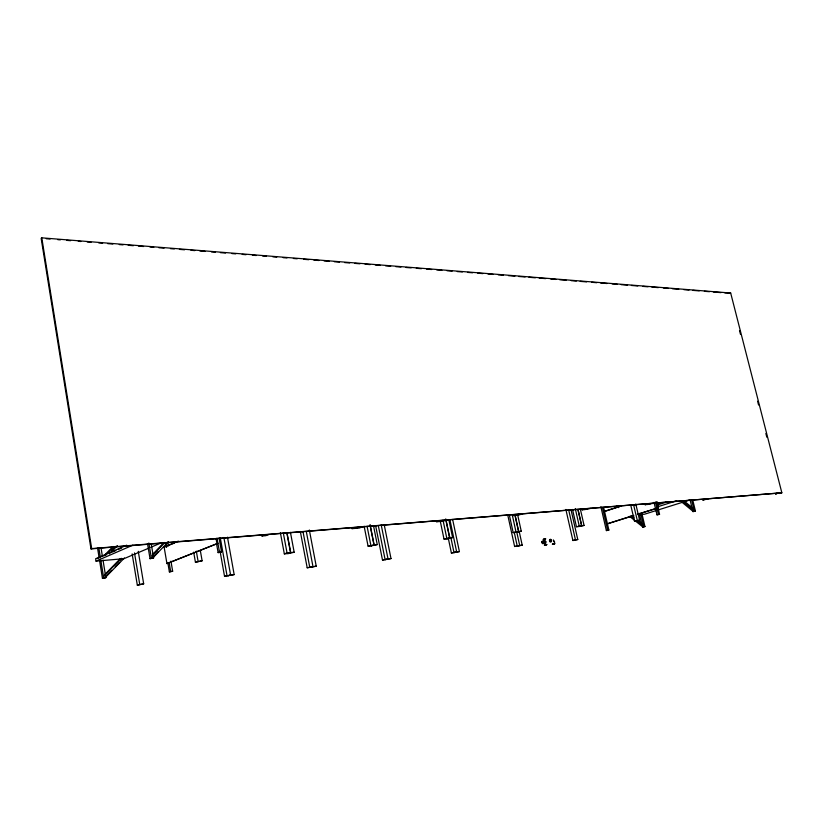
<?xml version="1.0" encoding="UTF-8"?>
<svg xmlns="http://www.w3.org/2000/svg" width="823" height="823" viewBox="0 0 823 823"><rect width="100%" height="100%" fill="white"/><g stroke="black" fill="none" stroke-linecap="round" stroke-linejoin="round"><path stroke-width="1.23" d="M680.117 500.693L692.832 511.176L694.231 510.744L694.468 509.54L683.718 500.651M629.554 516.34L642.444 526.638L643.761 526.226L644.018 525.053L638.072 520.301M639.893 513.573L639.636 514.745L640.952 514.334M543.509 541.164L545.31 540.876M153.901 556.019L158.304 551.41M168.468 541.616L153.479 557.305L152.162 555.731L164.518 542.83M152.584 554.455L164.055 542.47M105.025 574.289L120.158 558.817M121.393 558.292L104.47 575.596L105.755 577.098L124.427 557.953M119.983 560.422L121.763 558.601M105.416 576.697L111.64 570.318M115.189 566.677L119.633 562.119M105.046 554.712L113.183 546.513M105.365 555.093L113.502 546.884M111.733 550.741L116.249 546.174M109.356 553.848L117.483 545.639M41.788 237.837L41.15 238.341L90.983 548.91L781.85 492.802L730.68 293.039L41.788 237.837L91.682 548.602L90.983 548.91M544.692 542.851L543.849 542.799M544.713 543.417L546.06 541.781L544.126 540.793M776.542 493.481L775.451 493.81L776.243 493.728M126.701 545.186L95.653 558.724L96.044 561.132L123.975 558.683L148.407 548.313M97.484 558.56L100.931 557.058M103.235 556.06L106.681 554.558M112.442 552.048L115.889 550.546M118.193 549.548L121.65 548.046M96.044 561.132L132.863 545.165M730.68 293.039L724.857 292.937M150.732 547.326L161.205 542.882M166.935 563.58L217.93 543.314L166.935 563.58L164.127 547.069L178.334 541.112M174.61 543.015L164.127 547.069M99.418 559.558L102.453 578.394L105.848 577.674L103.009 560.093M147.502 543.581L150.033 558.663L153.592 557.912L151.257 544.085M105.848 577.674L102.453 578.394M153.592 557.912L150.033 558.663M167.882 563.086L169.384 571.892L172.655 571.203L170.937 561.121M216.542 543.777L218.116 552.614L221.531 551.894L219.062 537.995M132.143 553.9L137.328 585.163L143.675 583.816L138.254 551.307M172.655 571.203L169.384 571.892M193.672 552.171L195.421 562.202L202.119 560.792L200.359 550.752M221.531 551.894L218.116 552.614M264.667 534.847L261.714 536.02L265.829 535.68L268.792 534.518M143.675 583.816L137.328 585.163M202.119 560.792L195.421 562.202M780.78 493.183L780.533 493.121M220.07 551.245L224.514 576.223L234.164 574.577L227.467 537.182M280.376 532.687L284.336 553.889L287.042 552.871L294.181 552.264L290.437 532.358M354.867 527.543L351.853 528.664L359.25 528.068L362.264 526.946M228.125 575.853L230.574 574.938L223.877 537.47M355.567 528.366L358.571 527.245M234.164 574.577L224.514 576.223M294.181 552.264L287.824 553.612L290.704 552.531L286.96 532.584M300.323 531.473L307.185 567.757L316.227 566.193L309.335 529.991M364.126 526.206L368.066 546.091L377.253 544.569L373.549 525.959M439.492 520.692L436.447 521.772L443.113 521.226L446.148 520.146M310.466 567.417L312.966 566.533L306.31 531.504M439.791 521.494L442.825 520.414M316.227 566.193L307.185 567.757M377.253 544.569L371.214 545.844L374.126 544.816L370.175 524.92M545.042 539.106L544.672 539.024M546.287 544.744L545.927 544.661M375.7 526.051L382.489 560.031L390.997 558.56L384.187 524.642M440.367 521.597L443.998 539.034L452.609 537.584L448.957 520.198M515.815 514.509L512.77 515.548L518.799 515.054L521.844 514.015M385.483 559.733L388.014 558.868L381.203 524.879M515.795 515.301L518.84 514.262M390.997 558.56L382.489 560.031M452.609 537.584L446.838 538.808L449.78 537.81L445.871 519.128M448.268 538.119L451.374 552.974L459.399 551.575L452.64 519.457M509.344 515.044L513.171 532.594L521.257 531.226L517.688 514.972M585.019 508.902L581.974 509.91L590.492 508.46M454.111 552.696L456.662 551.852L449.903 519.673M584.721 509.684L587.766 508.686M459.399 551.575L451.374 552.974M521.257 531.226L515.743 532.399L518.696 531.421L515.126 515.136M604.411 511.361L621.262 505.898M604.998 511.309L619.431 506.629M776.799 493.584L776.511 493.512M507.77 515.085L514.612 546.493L522.204 545.165L519.179 531.37M572.52 509.458L576.439 526.71L584.063 525.413L580.421 509.416M648.04 503.799L645.016 504.766L653.04 503.398M517.142 546.235L519.694 545.423L516.669 531.607M647.526 504.561L650.551 503.594M522.204 545.165L514.612 546.493M584.063 525.413L578.785 526.535L581.727 525.588L578.085 509.571M656.672 505.229L667.679 501.732M658.307 506.577L676.671 500.775M607.281 523.767L633.854 515.383M637.475 514.241L658.575 507.719L657.186 501.907M606.654 524.097L633.216 515.712M638.051 514.19L656.157 508.48M682.432 502.308L644.553 514.21L638.555 514.735M684.88 501.536L689.767 500.003M565.864 509.458L572.89 540.516L577.767 539.487L570.997 509.674M630.716 505.044L634.533 521.309L639.615 520.229L635.778 503.964M705.681 499.129L702.677 500.065L707.975 498.944M577.767 539.487L572.89 540.516M600.883 506.783L606.376 530.578L608.866 530.053L603.65 507.524M639.615 520.229L634.533 521.309M654.018 502.38L656.991 514.817L659.552 514.282L656.589 501.845M608.866 530.053L606.376 530.578M659.552 514.282L656.991 514.817M644.954 526.525L642.537 527.039L644.954 526.525L642.022 514.118M695.425 511.062L692.935 511.597L695.425 511.062L692.729 499.993M544.847 539.168L545.783 538.88L544.106 539.096M545.248 544.816L547.038 544.517L545.7 544.703M553.251 543.89L552.315 544.168L553.416 544.024M776.624 493.635L777.324 493.389L776.696 493.471M545.947 542.902L543.921 543.345M544.209 539.116L543.067 539.456L544.744 539.25M545.464 544.754L544.353 545.124L545.423 544.949M546.328 544.795L545.639 544.96M553.467 543.838L553.025 544.085M553.869 543.931L554.321 543.684M780.533 493.275L779.288 493.461L780.389 493.121M553.632 544.034L555.021 543.591L553.694 543.787M544.384 539.322L543.715 539.446M553.642 543.982L552.953 544.157M776.058 493.759L775.482 493.851M284.336 553.889L287.988 553.54M368.066 546.091L371.379 545.783M443.998 539.034L447.012 538.746M513.171 532.594L515.918 532.337M576.439 526.71L578.96 526.473M91.682 548.602L781.85 492.802M46.273 238.742L50.11 239.051M57.795 239.668L60.357 239.874M66.756 240.378L70.603 240.686M78.278 241.304L80.839 241.509M87.238 242.013L91.086 242.322M98.77 242.939L102.608 243.248M107.731 243.649L112.854 244.061M119.253 244.575L123.09 244.884M128.213 245.285L133.336 245.696M138.459 246.108L143.583 246.519M149.981 247.023L153.819 247.332M158.942 247.744L164.065 248.155M170.464 248.659L174.311 248.968M179.424 249.379L184.547 249.791M190.957 250.295L194.794 250.603M199.917 251.015L205.04 251.427M211.439 251.931L215.276 252.239M220.399 252.651L225.523 253.062M231.921 253.566L235.769 253.875M242.168 254.389L246.005 254.698M252.404 255.202L256.251 255.511M262.65 256.025L266.487 256.334M272.897 256.838L276.734 257.146M283.133 257.661L286.98 257.969M293.379 258.473L297.216 258.782M303.625 259.296L308.748 259.708M313.861 260.109L318.985 260.521M324.108 260.932L329.231 261.344M334.354 261.745L339.477 262.156M344.59 262.568L349.713 262.979M354.836 263.381L359.96 263.792M365.083 264.204L370.206 264.615M375.319 265.016L380.442 265.428M385.565 265.839L390.688 266.251M395.812 266.652L400.935 267.064M406.048 267.475L411.171 267.887M416.294 268.288L421.417 268.699M426.54 269.111L431.653 269.522M436.776 269.934L441.9 270.335M447.023 270.746L452.146 271.158M457.269 271.569L462.382 271.971M467.505 272.382L472.628 272.794M477.752 273.205L482.875 273.606M487.998 274.018L493.111 274.429M498.234 274.841L503.357 275.242M508.48 275.654L514.879 276.168M518.727 276.477L525.125 276.981M528.963 277.289L535.372 277.804M539.209 278.112L545.608 278.616M550.731 279.028L555.854 279.439M559.691 279.748L566.101 280.252M571.213 280.664L576.337 281.075M580.184 281.384L586.583 281.888M591.706 282.299L596.819 282.711M600.667 283.019L607.065 283.524M612.189 283.935L617.312 284.346M621.149 284.655L627.548 285.159M631.395 285.468L637.794 285.982M642.917 286.394L648.04 286.795M651.878 287.104L658.277 287.618M663.4 288.029L668.523 288.431M672.36 288.739L678.769 289.254M683.892 289.665L689.005 290.066M692.853 290.375L699.252 290.889M704.375 291.301L709.498 291.702M713.335 292.011L721.02 292.628M544.456 541.246L545.659 541.709M544.342 541.308L545.021 541.966M616.664 506.052L618.649 507.637M632.126 515.537L634.111 517.122M630.871 515.928L633.844 518.305M636.827 520.681L643.761 526.226M682.504 501.053L694.231 510.744M553.344 539.919L554.723 542.275M553.498 540.742L554.177 542.038M739.507 330.548L740.463 334.272M757.613 401.243L758.559 404.967M765.863 433.495L766.82 437.208M691.639 500.075L694.334 511.165M690.24 500.518L692.03 507.904M655.427 501.927L658.4 514.385M640.922 514.221L643.864 526.638M639.317 513.387L641.662 523.315M633.566 504.622L637.29 520.445M602.549 507.884L607.703 530.166M577.911 509.622L581.552 525.65M575.277 508.542L579.207 525.825M568.672 509.859L575.431 539.723M514.951 515.198L518.521 531.483M512.379 515.363L515.949 531.679M514.231 532.234L517.163 545.68M450.798 537.254L453.915 552.13M445.696 519.19L449.605 537.861M443.113 520.62L446.766 538.088M378.385 526.02L385.02 559.167M370 524.981L373.961 544.877M367.109 526.432L370.813 545.114M303.029 531.771L309.685 566.862M286.795 532.646L290.529 552.603M283.297 532.882L287.042 552.871M220.276 537.769L226.963 575.308M217.015 538.17L219.484 552.068M216.027 538.489L216.902 543.396M196.306 551.112L198.065 561.163M167.707 542.234L168.355 546.009M165.907 543.674L166.555 547.449M169.137 562.572L170.639 571.399M148.84 543.005L151.381 558.107M134.499 552.891L139.704 584.217M100.972 547.532L102.402 556.317M98.811 547.707L100.437 557.768M100.838 560.278L103.688 577.88M97.587 548.252L99.007 557.037M542.234 542.048C543.036 545.484 544.27 539.806 542.234 542.048M549.857 540.402C550.669 543.828 551.894 538.17 549.857 540.402M541.987 541.575A1.399 1.029 83.5 0 0 542.933 543.705A1.399 1.029 83.5 0 0 543.766 541.668A1.399 1.029 83.5 0 0 541.987 541.575M549.61 539.939A1.389 1.029 83.5 0 0 550.556 542.059A1.389 1.029 83.5 0 0 551.4 540.022A1.389 1.029 83.5 0 0 549.61 539.939"/></g></svg>
